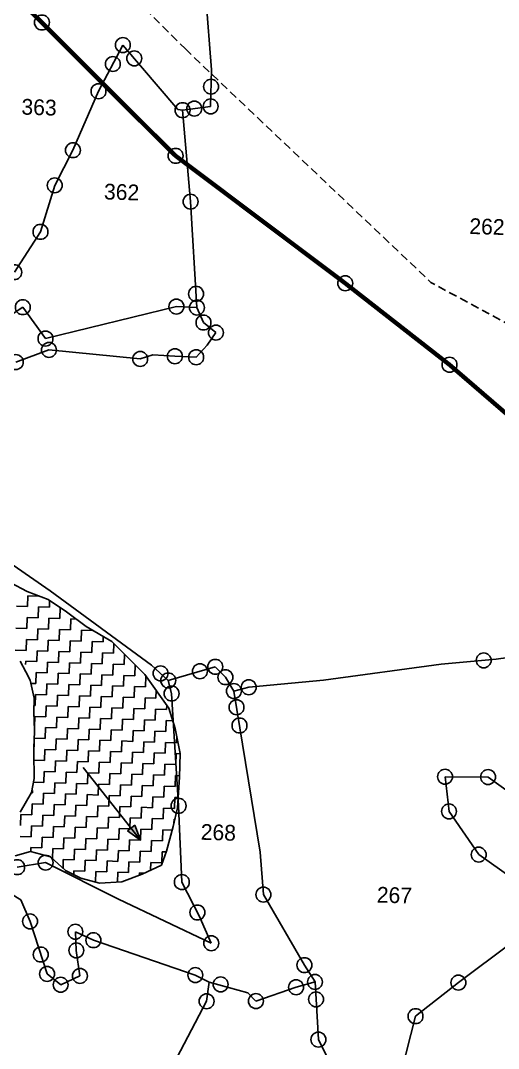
# Model space of a CAD drawing. Header units: metres. Extents: x 289133 to 292218, y 2093453 to 2100632.
# Drawn here: x 290853 to 291142, y 2096164 to 2096785 of the extents above; entities that cross this region are included whole.
import ezdxf
from ezdxf.enums import TextEntityAlignment as Align

# ---------------------------------------------------------------- set-up
doc = ezdxf.new("R2010")
doc.units = ezdxf.units.M
doc.header["$MEASUREMENT"] = 0
doc.linetypes.add('DASHED', pattern=[0.75, 0.5, -0.25])
for name, color, linetype in [('LINE_FOOTPATH', 1, 'DASHED'), ('POLY_HATCH', 12, 'Continuous'), ('POLY_PARCEL', 6, 'Continuous'), ('SYM_STONE', 1, 'Continuous'), ('TEXT_PARCEL', 7, 'Continuous'), ('V_BOUND_LINE', 7, 'Continuous')]:
    doc.layers.add(name, color=color, linetype=linetype)
doc.styles.add('TEXT_MAP', font='', dxfattribs={"height": 1.8})
doc.styles.get('TEXT_MAP').set_extended_font_data('Kruti Dev 050')

# ---------------------------------------------------------------- blocks, each defined once
blk = doc.blocks.new('STONE')
blk.add_circle((0, 0), 0.851)

msp = doc.modelspace()

# ---------------------------------------------------------------- hatches: boundary and pattern name
h = msp.add_hatch(color=256)
h.paths.add_polyline_path([(290919.6, 2096296.85), (290917.37, 2096295.09), (290925.37, 2096289.55)])
h.paths.add_polyline_path([(290925.37, 2096289.55), (290921.83, 2096298.62), (290919.6, 2096296.85)])

# ---------------------------------------------------------------- linework, layer by layer
for points in [[(290925.37, 2096289.55), (290890.61, 2096333.52)], [(290917.37, 2096295.09), (290921.83, 2096298.62)], [(290925.37, 2096289.55), (290921.83, 2096298.62)], [(290925.37, 2096289.55), (290917.37, 2096295.09)]]:
    msp.add_lwpolyline(points)
for centre in [(290914.66, 2096770.34), (290921.57, 2096762.24), (290908.61, 2096758.87), (290899.93, 2096742.41), (290967.98, 2096745.17), (290950.75, 2096730.95), (290957.82, 2096731.9), (290967.73, 2096733.23), (290884.49, 2096706.75), (290873.49, 2096685.5), (290955.59, 2096675.64), (290864.86, 2096657.38), (290849.06, 2096632.99), (290958.95, 2096619.89), (290854.17, 2096611.82), (290947.03, 2096612.21), (290959.45, 2096611.59), (290963.4, 2096602.55), (290867.89, 2096592.85), (290970.95, 2096596.44), (290869.99, 2096585.99), (290925.14, 2096580.51), (290946.1, 2096582.17), (290958.98, 2096581.56), (290849.95, 2096578.62), (290970.51, 2096394.37), (291132.82, 2096398.26), (290937.44, 2096390.38), (290961.23, 2096391.68), (290976.65, 2096388.08), (290942.08, 2096386.11), (290990.78, 2096382), (290944.14, 2096378.22), (290981.79, 2096379.7), (290983.38, 2096369.9), (290985.18, 2096358.87), (291109.45, 2096327.9), (291135.46, 2096327.72), (290948.33, 2096310.3), (291111.84, 2096306.94), (290867.94, 2096275.95), (291129.8, 2096280.79), (290850.76, 2096273.21), (290950.32, 2096264.17), (290999.65, 2096256.64), (290959.72, 2096245.81), (290858.54, 2096240.41), (290885.93, 2096234.18), (290896.88, 2096229.05), (290968.12, 2096227.23), (290865.04, 2096220.39), (290886.53, 2096222.87), (291024.43, 2096213.98), (290868.85, 2096208.68), (290888.73, 2096207.48), (290958.47, 2096207.96), (290877.07, 2096202.1), (290973.77, 2096202.32), (291030.83, 2096203.8), (291117.52, 2096203.4), (291019.4, 2096200.59), (290965.3, 2096192.16), (290995.1, 2096192.22), (291031.46, 2096193.28), (291091.6, 2096183.11), (291032.91, 2096168.98)]:
    msp.add_circle(centre, 4.51)
at = {"layer": 'LINE_FOOTPATH', "ltscale": 10, "flags": 128}
for points in [[(290853.81, 2096866.62), (290952.43, 2096767.97)], [(290952.43, 2096767.97), (291100.93, 2096626.77), (291257.71, 2096542.2), (291263.93, 2096527.44), (291281.32, 2096423.57)]]:
    msp.add_lwpolyline(points, dxfattribs=at)
at = {"layer": 'POLY_HATCH'}
for p, q in [((290856.73, 2096439.83), (290846.89, 2096445.14)), ((290869.44, 2096435.14), (290856.73, 2096439.83)), ((290880.64, 2096427.65), (290869.44, 2096435.14)), ((290892.5, 2096418.7), (290880.64, 2096427.65)), ((290907.94, 2096409.64), (290892.5, 2096418.7)), ((290917.64, 2096400.05), (290907.94, 2096409.64)), ((290928.03, 2096389.72), (290917.64, 2096400.05)), ((290855.91, 2096391.28), (290852.55, 2096397.81)), ((290858.61, 2096386.19), (290855.91, 2096391.28)), ((290861.13, 2096375.4), (290858.61, 2096386.19)), ((290942.4, 2096369.27), (290928.03, 2096389.72)), ((290860.86, 2096366.84), (290861.13, 2096375.4)), ((290946.3, 2096357), (290942.4, 2096369.27)), ((290861.24, 2096356.11), (290860.86, 2096366.84)), ((290860.81, 2096342.55), (290861.24, 2096356.11)), ((290949.39, 2096341.91), (290946.3, 2096357)), ((290861.03, 2096326.83), (290860.81, 2096342.55)), ((290948.95, 2096327.63), (290949.39, 2096341.91)), ((290859.33, 2096318.31), (290861.03, 2096326.83)), ((290947.65, 2096309.1), (290948.95, 2096327.63)), ((290852.53, 2096306.38), (290859.33, 2096318.31)), ((290945.15, 2096297.75), (290947.65, 2096309.1)), ((290941.11, 2096282.88), (290945.15, 2096297.75)), ((290849.55, 2096280.05), (290858.92, 2096282.61)), ((290858.92, 2096282.61), (290870.97, 2096279.37)), ((290937.98, 2096274.41), (290941.11, 2096282.88)), ((290870.97, 2096279.37), (290880, 2096271.23)), ((290926.38, 2096269.06), (290937.98, 2096274.41)), ((290880, 2096271.23), (290889.15, 2096266.66)), ((290914.09, 2096264.44), (290926.38, 2096269.06)), ((290889.15, 2096266.66), (290900.48, 2096263.44)), ((290900.48, 2096263.44), (290914.09, 2096264.44))]:
    msp.add_line(p, q, dxfattribs=at)
at = {"layer": 'POLY_HATCH', "linetype": 'Continuous'}
for p, q in [((290856.97, 2096430.76), (290857.18, 2096437.38)), ((290857.18, 2096437.38), (290863.8, 2096437.17)), ((290863.8, 2096437.17), (290863.8, 2096437.22)), ((290850.36, 2096430.97), (290856.97, 2096430.76)), ((290863.38, 2096423.94), (290863.59, 2096430.55)), ((290863.59, 2096430.55), (290870.21, 2096430.35)), ((290870.21, 2096430.35), (290870.34, 2096434.54)), ((290876.61, 2096423.52), (290876.82, 2096430.14)), ((290876.82, 2096430.14), (290876.92, 2096430.13)), ((290856.56, 2096417.53), (290856.77, 2096424.15)), ((290856.77, 2096424.15), (290863.38, 2096423.94)), ((290869.79, 2096417.11), (290870, 2096423.73)), ((290870, 2096423.73), (290876.61, 2096423.52)), ((290883.02, 2096416.7), (290883.23, 2096423.31)), ((290883.23, 2096423.31), (290886.52, 2096423.21)), ((290849.94, 2096417.74), (290856.56, 2096417.53)), ((290862.97, 2096410.71), (290863.17, 2096417.32)), ((290863.17, 2096417.32), (290869.79, 2096417.11)), ((290876.2, 2096410.29), (290876.4, 2096416.91)), ((290876.4, 2096416.91), (290883.02, 2096416.7)), ((290856.14, 2096404.3), (290856.35, 2096410.92)), ((290856.35, 2096410.92), (290862.97, 2096410.71)), ((290869.37, 2096403.88), (290869.58, 2096410.5)), ((290869.58, 2096410.5), (290876.2, 2096410.29)), ((290889.43, 2096409.88), (290889.63, 2096416.49)), ((290889.63, 2096416.49), (290896.25, 2096416.28)), ((290896.25, 2096416.28), (290896.26, 2096416.5)), ((290902.66, 2096409.46), (290902.76, 2096412.68)), ((290849.53, 2096404.51), (290856.14, 2096404.3)), ((290882.6, 2096403.47), (290882.81, 2096410.08)), ((290882.81, 2096410.08), (290889.43, 2096409.88)), ((290895.83, 2096403.05), (290896.04, 2096409.67)), ((290896.04, 2096409.67), (290902.66, 2096409.46)), ((290909.06, 2096402.64), (290909.24, 2096408.35)), ((290862.55, 2096397.48), (290862.76, 2096404.09)), ((290862.76, 2096404.09), (290869.37, 2096403.88)), ((290875.78, 2096397.06), (290875.99, 2096403.68)), ((290875.99, 2096403.68), (290882.6, 2096403.47)), ((290889.01, 2096396.65), (290889.22, 2096403.26)), ((290889.22, 2096403.26), (290895.83, 2096403.05)), ((290902.24, 2096396.23), (290902.45, 2096402.84)), ((290902.45, 2096402.84), (290909.06, 2096402.64)), ((290915.47, 2096395.81), (290915.67, 2096402)), ((290855.87, 2096395.77), (290855.93, 2096397.69)), ((290855.93, 2096397.69), (290862.55, 2096397.48)), ((290868.96, 2096390.65), (290869.16, 2096397.27)), ((290869.16, 2096397.27), (290875.78, 2096397.06)), ((290882.19, 2096390.24), (290882.39, 2096396.85)), ((290882.39, 2096396.85), (290889.01, 2096396.65)), ((290895.42, 2096389.82), (290895.63, 2096396.44)), ((290895.63, 2096396.44), (290902.24, 2096396.23)), ((290908.65, 2096389.41), (290908.86, 2096396.02)), ((290908.86, 2096396.02), (290915.47, 2096395.81)), ((290921.88, 2096388.99), (290922.09, 2096395.6)), ((290922.09, 2096395.6), (290922.12, 2096395.6)), ((290862.13, 2096384.25), (290862.34, 2096390.86)), ((290862.34, 2096390.86), (290868.96, 2096390.65)), ((290875.36, 2096383.83), (290875.57, 2096390.45)), ((290875.57, 2096390.45), (290882.19, 2096390.24)), ((290888.59, 2096383.41), (290888.8, 2096390.03)), ((290888.8, 2096390.03), (290895.42, 2096389.82)), ((290901.82, 2096383), (290902.03, 2096389.61)), ((290902.03, 2096389.61), (290908.65, 2096389.41)), ((290915.05, 2096382.58), (290915.26, 2096389.2)), ((290915.26, 2096389.2), (290921.88, 2096388.99)), ((290928.28, 2096382.17), (290928.49, 2096388.78)), ((290928.49, 2096388.78), (290928.7, 2096388.77)), ((290859.04, 2096384.34), (290862.13, 2096384.25)), ((290868.54, 2096377.42), (290868.75, 2096384.04)), ((290868.75, 2096384.04), (290875.36, 2096383.83)), ((290881.77, 2096377.01), (290881.98, 2096383.62)), ((290881.98, 2096383.62), (290888.59, 2096383.41)), ((290895, 2096376.59), (290895.21, 2096383.21)), ((290895.21, 2096383.21), (290901.82, 2096383)), ((290908.23, 2096376.18), (290908.44, 2096382.79)), ((290908.44, 2096382.79), (290915.05, 2096382.58)), ((290921.46, 2096375.76), (290921.67, 2096382.37)), ((290921.67, 2096382.37), (290928.28, 2096382.17)), ((290934.69, 2096375.34), (290934.84, 2096380.03)), ((290861.72, 2096371.02), (290861.92, 2096377.63)), ((290861.92, 2096377.63), (290868.54, 2096377.42)), ((290874.95, 2096370.6), (290875.16, 2096377.22)), ((290875.16, 2096377.22), (290881.77, 2096377.01)), ((290888.18, 2096370.18), (290888.39, 2096376.8)), ((290888.39, 2096376.8), (290895, 2096376.59)), ((290901.41, 2096369.77), (290901.62, 2096376.38)), ((290901.62, 2096376.38), (290908.23, 2096376.18)), ((290914.64, 2096369.35), (290914.85, 2096375.97)), ((290914.85, 2096375.97), (290921.46, 2096375.76)), ((290927.87, 2096368.94), (290928.08, 2096375.55)), ((290928.08, 2096375.55), (290934.69, 2096375.34)), ((290860.99, 2096371.04), (290861.72, 2096371.02)), ((290868.12, 2096364.19), (290868.33, 2096370.81)), ((290868.33, 2096370.81), (290874.95, 2096370.6)), ((290881.35, 2096363.78), (290881.56, 2096370.39)), ((290881.56, 2096370.39), (290888.18, 2096370.18)), ((290894.58, 2096363.36), (290894.79, 2096369.98)), ((290894.79, 2096369.98), (290901.41, 2096369.77)), ((290907.81, 2096362.94), (290908.02, 2096369.56)), ((290908.02, 2096369.56), (290914.64, 2096369.35)), ((290921.04, 2096362.53), (290921.25, 2096369.14)), ((290921.25, 2096369.14), (290927.87, 2096368.94)), ((290934.28, 2096362.11), (290934.48, 2096368.73)), ((290934.48, 2096368.73), (290941.1, 2096368.52)), ((290941.1, 2096368.52), (290941.18, 2096371.01)), ((290861.3, 2096357.79), (290861.51, 2096364.4)), ((290861.51, 2096364.4), (290868.12, 2096364.19)), ((290874.53, 2096357.37), (290874.74, 2096363.99)), ((290874.74, 2096363.99), (290881.35, 2096363.78)), ((290887.76, 2096356.95), (290887.97, 2096363.57)), ((290887.97, 2096363.57), (290894.58, 2096363.36)), ((290900.99, 2096356.54), (290901.2, 2096363.15)), ((290901.2, 2096363.15), (290907.81, 2096362.94)), ((290914.22, 2096356.12), (290914.43, 2096362.74)), ((290914.43, 2096362.74), (290921.04, 2096362.53)), ((290927.45, 2096355.71), (290927.66, 2096362.32)), ((290927.66, 2096362.32), (290934.28, 2096362.11)), ((290940.68, 2096355.29), (290940.89, 2096361.9)), ((290940.89, 2096361.9), (290944.78, 2096361.78)), ((290861.18, 2096357.79), (290861.3, 2096357.79)), ((290867.71, 2096350.96), (290867.92, 2096357.58)), ((290867.92, 2096357.58), (290874.53, 2096357.37)), ((290880.94, 2096350.55), (290881.15, 2096357.16)), ((290881.15, 2096357.16), (290887.76, 2096356.95)), ((290894.17, 2096350.13), (290894.38, 2096356.75)), ((290894.38, 2096356.75), (290900.99, 2096356.54)), ((290907.4, 2096349.71), (290907.61, 2096356.33)), ((290907.61, 2096356.33), (290914.22, 2096356.12)), ((290920.63, 2096349.3), (290920.84, 2096355.91)), ((290920.84, 2096355.91), (290927.45, 2096355.71)), ((290933.86, 2096348.88), (290934.07, 2096355.5)), ((290934.07, 2096355.5), (290940.68, 2096355.29)), ((290860.88, 2096344.56), (290861.09, 2096351.17)), ((290861.09, 2096351.17), (290867.71, 2096350.96)), ((290874.11, 2096344.14), (290874.32, 2096350.76)), ((290874.32, 2096350.76), (290880.94, 2096350.55)), ((290887.34, 2096343.72), (290887.55, 2096350.34)), ((290887.55, 2096350.34), (290894.17, 2096350.13)), ((290900.58, 2096343.31), (290900.78, 2096349.92)), ((290900.78, 2096349.92), (290907.4, 2096349.71)), ((290913.81, 2096342.89), (290914.01, 2096349.51)), ((290914.01, 2096349.51), (290920.63, 2096349.3)), ((290927.04, 2096342.48), (290927.24, 2096349.09)), ((290927.24, 2096349.09), (290933.86, 2096348.88)), ((290940.27, 2096342.06), (290940.47, 2096348.67)), ((290940.47, 2096348.67), (290947.09, 2096348.47)), ((290947.09, 2096348.47), (290947.22, 2096352.52)), ((290860.87, 2096344.56), (290860.88, 2096344.56)), ((290867.29, 2096337.73), (290867.5, 2096344.35)), ((290867.5, 2096344.35), (290874.11, 2096344.14)), ((290880.52, 2096337.32), (290880.73, 2096343.93)), ((290880.73, 2096343.93), (290887.34, 2096343.72)), ((290893.75, 2096336.9), (290893.96, 2096343.52)), ((290893.96, 2096343.52), (290900.58, 2096343.31)), ((290906.98, 2096336.48), (290907.19, 2096343.1)), ((290907.19, 2096343.1), (290913.81, 2096342.89)), ((290920.21, 2096336.07), (290920.42, 2096342.68)), ((290920.42, 2096342.68), (290927.04, 2096342.48)), ((290933.44, 2096335.65), (290933.65, 2096342.27)), ((290933.65, 2096342.27), (290940.27, 2096342.06)), ((290860.88, 2096337.94), (290867.29, 2096337.73)), ((290873.7, 2096330.91), (290873.91, 2096337.53)), ((290873.91, 2096337.53), (290880.52, 2096337.32)), ((290886.93, 2096330.49), (290887.14, 2096337.11)), ((290887.14, 2096337.11), (290893.75, 2096336.9)), ((290900.16, 2096330.08), (290900.37, 2096336.69)), ((290900.37, 2096336.69), (290906.98, 2096336.48)), ((290913.39, 2096329.66), (290913.6, 2096336.28)), ((290913.6, 2096336.28), (290920.21, 2096336.07)), ((290946.67, 2096335.24), (290946.88, 2096341.85)), ((290946.88, 2096341.85), (290949.39, 2096341.77)), ((290866.87, 2096324.5), (290867.08, 2096331.12)), ((290867.08, 2096331.12), (290873.7, 2096330.91)), ((290880.11, 2096324.09), (290880.31, 2096330.7)), ((290880.31, 2096330.7), (290886.93, 2096330.49)), ((290893.34, 2096323.67), (290893.54, 2096330.29)), ((290893.54, 2096330.29), (290900.16, 2096330.08)), ((290906.57, 2096323.25), (290906.77, 2096329.87)), ((290906.77, 2096329.87), (290913.39, 2096329.66)), ((290926.62, 2096329.24), (290926.83, 2096335.86)), ((290926.83, 2096335.86), (290933.44, 2096335.65)), ((290939.85, 2096328.83), (290940.06, 2096335.44)), ((290940.06, 2096335.44), (290946.67, 2096335.24)), ((290861.06, 2096324.69), (290866.87, 2096324.5)), ((290873.28, 2096317.68), (290873.49, 2096324.29)), ((290873.49, 2096324.29), (290880.11, 2096324.09)), ((290886.51, 2096317.26), (290886.72, 2096323.88)), ((290886.72, 2096323.88), (290893.34, 2096323.67)), ((290899.74, 2096316.85), (290899.95, 2096323.46)), ((290899.95, 2096323.46), (290906.57, 2096323.25)), ((290919.8, 2096322.84), (290920, 2096329.45)), ((290920, 2096329.45), (290926.62, 2096329.24)), ((290933.03, 2096322.42), (290933.23, 2096329.04)), ((290933.23, 2096329.04), (290939.85, 2096328.83)), ((290946.26, 2096322.01), (290946.46, 2096328.62)), ((290946.46, 2096328.62), (290948.97, 2096328.54)), ((290859.23, 2096318.12), (290860.05, 2096318.1)), ((290860.05, 2096318.1), (290860.1, 2096319.66)), ((290866.46, 2096311.27), (290866.67, 2096317.89)), ((290866.67, 2096317.89), (290873.28, 2096317.68)), ((290879.69, 2096310.86), (290879.9, 2096317.47)), ((290879.9, 2096317.47), (290886.51, 2096317.26)), ((290912.97, 2096316.43), (290913.18, 2096323.05)), ((290913.18, 2096323.05), (290919.8, 2096322.84)), ((290926.2, 2096316.01), (290926.41, 2096322.63)), ((290926.41, 2096322.63), (290933.03, 2096322.42)), ((290939.43, 2096315.6), (290939.64, 2096322.21)), ((290939.64, 2096322.21), (290946.26, 2096322.01)), ((290859.64, 2096304.87), (290859.84, 2096311.48)), ((290859.84, 2096311.48), (290866.46, 2096311.27)), ((290872.87, 2096304.45), (290873.07, 2096311.06)), ((290873.07, 2096311.06), (290879.69, 2096310.86)), ((290892.92, 2096310.44), (290893.13, 2096317.06)), ((290893.13, 2096317.06), (290899.74, 2096316.85)), ((290906.15, 2096310.02), (290906.36, 2096316.64)), ((290906.36, 2096316.64), (290912.97, 2096316.43)), ((290919.38, 2096309.61), (290919.59, 2096316.22)), ((290919.59, 2096316.22), (290926.2, 2096316.01)), ((290932.61, 2096309.19), (290932.82, 2096315.81)), ((290932.82, 2096315.81), (290939.43, 2096315.6)), ((290945.84, 2096308.77), (290946.05, 2096315.39)), ((290946.05, 2096315.39), (290948.08, 2096315.33)), ((290852.81, 2096298.46), (290853.02, 2096305.07)), ((290853.02, 2096305.07), (290859.64, 2096304.87)), ((290886.1, 2096304.03), (290886.3, 2096310.65)), ((290886.3, 2096310.65), (290892.92, 2096310.44)), ((290899.33, 2096303.62), (290899.53, 2096310.23)), ((290899.53, 2096310.23), (290906.15, 2096310.02)), ((290912.56, 2096303.2), (290912.76, 2096309.82)), ((290912.76, 2096309.82), (290919.38, 2096309.61)), ((290925.79, 2096302.78), (290926, 2096309.4)), ((290926, 2096309.4), (290932.61, 2096309.19)), ((290939.02, 2096302.37), (290939.23, 2096308.98)), ((290939.23, 2096308.98), (290945.84, 2096308.77)), ((290866.04, 2096298.04), (290866.25, 2096304.66)), ((290866.25, 2096304.66), (290872.87, 2096304.45)), ((290879.27, 2096297.63), (290879.48, 2096304.24)), ((290879.48, 2096304.24), (290886.1, 2096304.03)), ((290892.5, 2096297.21), (290892.71, 2096303.82)), ((290892.71, 2096303.82), (290899.33, 2096303.62)), ((290905.73, 2096296.79), (290905.94, 2096303.41)), ((290905.94, 2096303.41), (290912.56, 2096303.2)), ((290918.96, 2096296.38), (290919.17, 2096302.99)), ((290919.17, 2096302.99), (290925.79, 2096302.78)), ((290932.19, 2096295.96), (290932.4, 2096302.58)), ((290932.4, 2096302.58), (290939.02, 2096302.37)), ((290945.55, 2096299.59), (290945.63, 2096302.16)), ((290945.63, 2096302.16), (290946.12, 2096302.14)), ((290859.22, 2096291.64), (290859.43, 2096298.25)), ((290859.43, 2096298.25), (290866.04, 2096298.04)), ((290872.45, 2096291.22), (290872.66, 2096297.83)), ((290872.66, 2096297.83), (290879.27, 2096297.63)), ((290885.68, 2096290.8), (290885.89, 2096297.42)), ((290885.89, 2096297.42), (290892.5, 2096297.21)), ((290898.91, 2096290.39), (290899.12, 2096297)), ((290899.12, 2096297), (290905.73, 2096296.79)), ((290912.14, 2096289.97), (290912.35, 2096296.59)), ((290912.35, 2096296.59), (290918.96, 2096296.38)), ((290925.37, 2096289.55), (290925.58, 2096296.17)), ((290925.58, 2096296.17), (290932.19, 2096295.96)), ((290938.6, 2096289.14), (290938.81, 2096295.75)), ((290938.81, 2096295.75), (290944.55, 2096295.57)), ((290852.6, 2096291.84), (290859.22, 2096291.64)), ((290865.63, 2096284.81), (290865.83, 2096291.43)), ((290865.83, 2096291.43), (290872.45, 2096291.22)), ((290878.86, 2096284.4), (290879.06, 2096291.01)), ((290879.06, 2096291.01), (290885.68, 2096290.8)), ((290892.09, 2096283.98), (290892.29, 2096290.59)), ((290892.29, 2096290.59), (290898.91, 2096290.39)), ((290905.32, 2096283.56), (290905.53, 2096290.18)), ((290905.53, 2096290.18), (290912.14, 2096289.97)), ((290918.55, 2096283.15), (290918.76, 2096289.76)), ((290918.76, 2096289.76), (290925.37, 2096289.55)), ((290931.78, 2096282.73), (290931.99, 2096289.35)), ((290931.99, 2096289.35), (290938.6, 2096289.14)), ((290858.94, 2096282.61), (290859.01, 2096285.02)), ((290859.01, 2096285.02), (290865.63, 2096284.81)), ((290872.05, 2096278.4), (290872.24, 2096284.6)), ((290872.24, 2096284.6), (290878.86, 2096284.4)), ((290885.26, 2096277.57), (290885.47, 2096284.19)), ((290885.47, 2096284.19), (290892.09, 2096283.98)), ((290898.49, 2096277.16), (290898.7, 2096283.77)), ((290898.7, 2096283.77), (290905.32, 2096283.56)), ((290911.72, 2096276.74), (290911.93, 2096283.35)), ((290911.93, 2096283.35), (290918.55, 2096283.15)), ((290924.95, 2096276.32), (290925.16, 2096282.94)), ((290925.16, 2096282.94), (290931.78, 2096282.73)), ((290938.18, 2096275.91), (290938.39, 2096282.52)), ((290938.39, 2096282.52), (290940.95, 2096282.44)), ((290878.49, 2096272.6), (290878.65, 2096277.78)), ((290878.65, 2096277.78), (290885.26, 2096277.57)), ((290891.67, 2096270.75), (290891.88, 2096277.36)), ((290891.88, 2096277.36), (290898.49, 2096277.16)), ((290904.9, 2096270.33), (290905.11, 2096276.95)), ((290905.11, 2096276.95), (290911.72, 2096276.74)), ((290918.13, 2096269.92), (290918.34, 2096276.53)), ((290918.34, 2096276.53), (290924.95, 2096276.32)), ((290931.42, 2096271.38), (290931.57, 2096276.12)), ((290931.57, 2096276.12), (290938.18, 2096275.91)), ((290884.99, 2096268.74), (290885.06, 2096270.96)), ((290885.06, 2096270.96), (290891.67, 2096270.75)), ((290898.08, 2096264.12), (290898.29, 2096270.54)), ((290898.29, 2096270.54), (290904.9, 2096270.33)), ((290911.33, 2096264.24), (290911.52, 2096270.12)), ((290911.52, 2096270.12), (290918.13, 2096269.92)), ((290924.71, 2096268.43), (290924.75, 2096269.71)), ((290924.75, 2096269.71), (290927.6, 2096269.62))]:
    msp.add_line(p, q, dxfattribs=at)
at = {"layer": 'POLY_PARCEL'}
for p, q in [((290968.2, 2096755.4), (290962.1, 2096837.51)), ((290899.93, 2096742.41), (290914.66, 2096770.34)), ((290914.66, 2096770.34), (290947.95, 2096731.27)), ((290967.73, 2096733.23), (290968.2, 2096755.4)), ((290884.49, 2096706.75), (290899.93, 2096742.41)), ((290947.95, 2096731.27), (290950.75, 2096730.95)), ((290950.75, 2096730.95), (290967.73, 2096733.23)), ((290950.75, 2096730.95), (290955.59, 2096675.64)), ((290873.49, 2096685.5), (290884.49, 2096706.75)), ((290864.86, 2096657.38), (290873.49, 2096685.5)), ((290955.59, 2096675.64), (290959.45, 2096611.59)), ((290849.06, 2096632.99), (290864.86, 2096657.38)), ((290842.9, 2096604.43), (290854.17, 2096611.82)), ((290854.17, 2096611.82), (290867.89, 2096592.85)), ((290867.89, 2096592.85), (290947.03, 2096612.21)), ((290947.03, 2096612.21), (290959.45, 2096611.59)), ((290959.45, 2096611.59), (290963.4, 2096602.55)), ((290963.4, 2096602.55), (290970.95, 2096596.44)), ((290970.95, 2096596.44), (290965.55, 2096588.87)), ((290869.99, 2096585.99), (290849.95, 2096578.62)), ((290925.14, 2096580.51), (290869.99, 2096585.99)), ((290965.55, 2096588.87), (290958.98, 2096581.56)), ((290932.83, 2096582.94), (290925.14, 2096580.51)), ((290946.1, 2096582.17), (290932.83, 2096582.94)), ((290958.98, 2096581.56), (290946.1, 2096582.17)), ((290870.76, 2096440.23), (290807.22, 2096484.07)), ((290932.04, 2096395.35), (290870.76, 2096440.23)), ((291208.74, 2096408.74), (291140.31, 2096398.92)), ((291140.31, 2096398.92), (291107.11, 2096395.97)), ((290942.08, 2096386.11), (290932.04, 2096395.35)), ((290970.51, 2096394.37), (290942.08, 2096386.11)), ((290976.65, 2096388.08), (290970.51, 2096394.37)), ((291107.11, 2096395.97), (291035.9, 2096386.25)), ((290942.08, 2096386.11), (290944.14, 2096378.22)), ((290981.79, 2096379.7), (290976.65, 2096388.08)), ((291035.9, 2096386.25), (290990.78, 2096382)), ((290990.78, 2096382), (290981.79, 2096379.7)), ((290997.65, 2096282.22), (290981.79, 2096379.7)), ((290944.14, 2096378.22), (290948.33, 2096310.3)), ((291135.46, 2096327.72), (291109.45, 2096327.9)), ((291109.45, 2096327.9), (291111.84, 2096306.94)), ((291189.23, 2096289.01), (291135.46, 2096327.72)), ((290948.33, 2096310.3), (290950.32, 2096264.17)), ((291111.84, 2096306.94), (291129.8, 2096280.79)), ((290999.65, 2096256.64), (290997.65, 2096282.22)), ((291129.8, 2096280.79), (291159.89, 2096259.42)), ((290867.94, 2096275.95), (290850.76, 2096273.21)), ((290912.07, 2096253.88), (290867.94, 2096275.95)), ((290950.32, 2096264.17), (290960.79, 2096243.73)), ((290840.61, 2096260.89), (290853.01, 2096253.41)), ((291024.43, 2096213.98), (290999.65, 2096256.64)), ((290853.01, 2096253.41), (290858.54, 2096240.41)), ((290968.12, 2096227.23), (290912.07, 2096253.88)), ((290960.79, 2096243.73), (290968.12, 2096227.23)), ((290858.54, 2096240.41), (290868.85, 2096208.68)), ((290886.53, 2096222.87), (290885.93, 2096234.18)), ((290885.93, 2096234.18), (290896.88, 2096229.05)), ((290896.88, 2096229.05), (290958.47, 2096207.96)), ((291117.52, 2096203.4), (291149.67, 2096227.51)), ((290888.73, 2096207.48), (290886.53, 2096222.87)), ((291030.83, 2096203.8), (291024.43, 2096213.98)), ((290868.85, 2096208.68), (290877.07, 2096202.1)), ((290877.07, 2096202.1), (290888.73, 2096207.48)), ((290958.47, 2096207.96), (290966.85, 2096203.63)), ((290965.3, 2096192.16), (290966.85, 2096203.63)), ((290966.85, 2096203.63), (290990.29, 2096197.13)), ((290995.1, 2096192.22), (291019.4, 2096200.59)), ((291019.4, 2096200.59), (291030.83, 2096203.8)), ((291030.83, 2096203.8), (291032.91, 2096168.98)), ((291091.6, 2096183.11), (291117.52, 2096203.4)), ((290990.29, 2096197.13), (290995.1, 2096192.22)), ((290921.73, 2096109.19), (290965.3, 2096192.16)), ((291077.62, 2096128.06), (291091.6, 2096183.11)), ((291032.91, 2096168.98), (291068.48, 2096098.08))]:
    msp.add_line(p, q, dxfattribs=at)
at = {"layer": 'V_BOUND_LINE', "const_width": 2.65}
msp.add_lwpolyline([(291252.39, 2096451.3), (291172.27, 2096522.61), (291159.94, 2096535.8), (291112.14, 2096577.02), (291049.1, 2096626.27), (290946.55, 2096703.34), (290921.48, 2096728.17), (290865.71, 2096783.97), (290858.13, 2096791.32), (290874.02, 2096814.08), (290848.15, 2096859.02)], dxfattribs=at)

# ---------------------------------------------------------------- block references
at = {"layer": 'SYM_STONE', "xscale": 5.299400462306718, "yscale": 5.299400462306718, "zscale": 5.299400462306718, "rotation": 354.9656378856341}
for p in [(290865.71, 2096783.97), (290946.55, 2096703.34), (291049.1, 2096626.27), (291112.14, 2096577.02)]:
    msp.add_blockref('STONE', p, dxfattribs=at)

# ---------------------------------------------------------------- texts
at = {"layer": 'TEXT_PARCEL', "style": 'TEXT_MAP'}
for s, p in [('363', (290864.01, 2096732.74)), ('362', (290913.92, 2096681.45)), ('262', (291134.8, 2096660.55)), ('268', (290972.4, 2096294.25)), ('267', (291078.85, 2096256.28))]:
    msp.add_text(s, height=9.531, rotation=358.1979, dxfattribs=at).set_placement(p, align=Align.MIDDLE)

doc.saveas('drawing.dxf')
